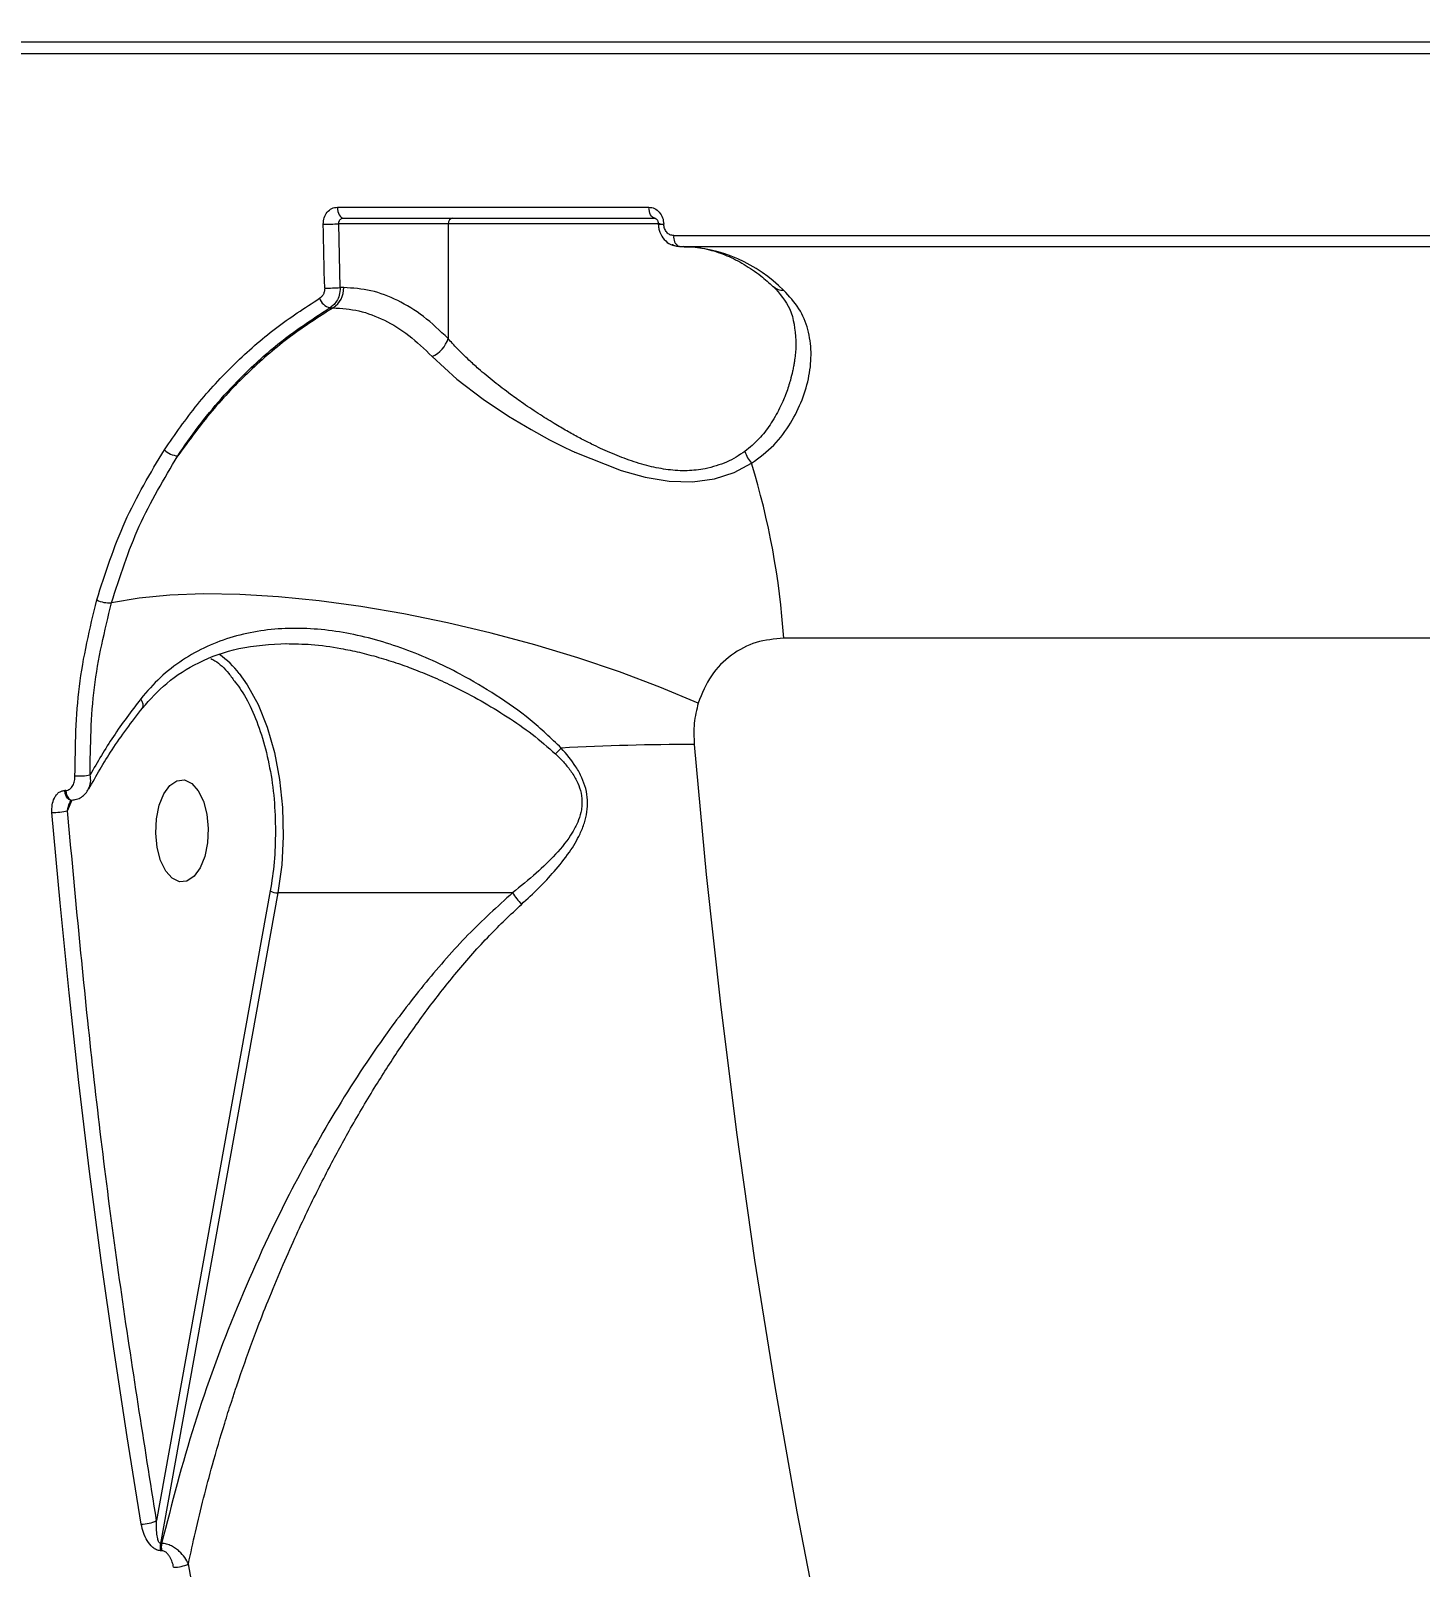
# Model space of a CAD drawing. Header units: millimetres. Extents: x -8045 to 6871, y -5915 to 5473.
# Drawn here: x -3840.8 to -3718.4, y -1520.5 to -1385.2 of the extents above; entities that cross this region are included whole.
import ezdxf

# ---------------------------------------------------------------- set-up
doc = ezdxf.new("R2010")
doc.units = ezdxf.units.MM
for name, color, linetype in [('DIKOM_ОБЪЕКТ', 7, 'Continuous'), ('DIKOM_РАЗМЕР_ЗОНА', 7, 'Continuous'), ('DIKOM_РАЗМЕР_ОБЪЕКТА', 7, 'Continuous')]:
    doc.layers.add(name, color=color, linetype=linetype)
doc.styles.add('style1', font='arial.ttf', dxfattribs={"width": 0.8})
doc.dimstyles.new('1-50', dxfattribs={"dimtxt": 300, "dimasz": 200, "dimexe": 100, "dimexo": 0, "dimgap": 100, "dimtad": 1, "dimtxsty": 'style1', "dimcen": 200, "dimclrd": 7, "dimclre": 7, "dimclrt": 7, "dimadec": 1, "dimazin": 2, "dimtfac": 1, "dimtmove": 0, "dimatfit": 2, "dimfxl": 0, "dimlwd": 25, "dimlwe": 18, "dimarcsym": 0})

# ---------------------------------------------------------------- blocks, each defined once
blk = doc.blocks.new('*D9')
at = {"layer": 'Defpoints', "color": 0, "linetype": 'Continuous', "transparency": 16777216}
for p in [(5663.54, -234.65), (-5019.6, -1388.73), (5663.54, -4701.47)]:
    blk.add_point(p, dxfattribs=at)
at = {"layer": 'DIKOM_РАЗМЕР_ОБЪЕКТА', "color": 7, "linetype": 'Continuous', "lineweight": 18, "transparency": 16777216}
for p, q in [((5663.54, -234.65), (5663.54, -4801.47)), ((-5019.6, -1388.73), (-5019.6, -4801.47))]:
    blk.add_line(p, q, dxfattribs=at)
at = {"layer": 'DIKOM_РАЗМЕР_ОБЪЕКТА', "color": 7, "linetype": 'Continuous', "lineweight": 25, "transparency": 16777216}
blk.add_line((-4819.6, -4701.47), (5463.54, -4701.47), dxfattribs=at)
at = {"layer": 'DIKOM_РАЗМЕР_ОБЪЕКТА', "color": 7, "linetype": 'Continuous', "transparency": 16777216}
for points in [[(-4819.6, -4668.14), (-4819.6, -4734.8), (-5019.6, -4701.47)], [(5463.54, -4668.14), (5463.54, -4734.8), (5663.54, -4701.47)]]:
    blk.add_solid(points, dxfattribs=at)
at = {"layer": 'DIKOM_РАЗМЕР_ОБЪЕКТА', "color": 7, "linetype": 'Continuous', "lineweight": 15, "transparency": 16777216, "insert": (-74.37, -4448.3), "char_height": 300, "attachment_point": 5, "style": 'style1'}
blk.add_mtext('10700', dxfattribs=at)
blk = doc.blocks.new('*D10')
at = {"layer": 'Defpoints', "color": 0, "linetype": 'Continuous', "transparency": 16777216}
for p in [(-1653.81, 3474.95), (-5616.46, -3083.4), (491.01, -3083.4)]:
    blk.add_point(p, dxfattribs=at)
at = {"layer": 'DIKOM_РАЗМЕР_ОБЪЕКТА', "color": 7, "linetype": 'Continuous', "lineweight": 18, "transparency": 16777216}
for p, q in [((-1653.81, 3474.95), (-5716.46, 3474.95)), ((491.01, -3083.4), (-5716.46, -3083.4))]:
    blk.add_line(p, q, dxfattribs=at)
at = {"layer": 'DIKOM_РАЗМЕР_ОБЪЕКТА', "color": 7, "linetype": 'Continuous', "lineweight": 25, "transparency": 16777216}
blk.add_line((-5616.46, 3274.95), (-5616.46, -2883.4), dxfattribs=at)
at = {"layer": 'DIKOM_РАЗМЕР_ОБЪЕКТА', "color": 7, "linetype": 'Continuous', "transparency": 16777216}
for points in [[(-5649.79, 3274.95), (-5583.12, 3274.95), (-5616.46, 3474.95)], [(-5649.79, -2883.4), (-5583.12, -2883.4), (-5616.46, -3083.4)]]:
    blk.add_solid(points, dxfattribs=at)
at = {"layer": 'DIKOM_РАЗМЕР_ОБЪЕКТА', "color": 7, "linetype": 'Continuous', "lineweight": 15, "transparency": 16777216, "insert": (-5869.63, -1326.86), "char_height": 300, "attachment_point": 5, "rotation": 90, "style": 'style1'}
blk.add_mtext('6550', dxfattribs=at)
blk = doc.blocks.new('*D11')
at = {"layer": 'Defpoints', "color": 0, "transparency": 16777216}
for p in [(6870.85, -184.65), (-7019.6, -1388.73), (-7019.6, -5814.65)]:
    blk.add_point(p, dxfattribs=at)
at = {"layer": 'DIKOM_РАЗМЕР_ЗОНА', "color": 7, "lineweight": 18, "transparency": 16777216}
for p, q in [((6870.85, -184.65), (6870.85, -5914.65)), ((-7019.6, -1388.73), (-7019.6, -5914.65))]:
    blk.add_line(p, q, dxfattribs=at)
at = {"layer": 'DIKOM_РАЗМЕР_ЗОНА', "color": 7, "lineweight": 25, "transparency": 16777216}
blk.add_line((6670.85, -5814.65), (-6819.6, -5814.65), dxfattribs=at)
at = {"layer": 'DIKOM_РАЗМЕР_ЗОНА', "color": 7, "transparency": 16777216}
for points in [[(-6819.6, -5781.31), (-6819.6, -5847.98), (-7019.6, -5814.65)], [(6670.85, -5781.31), (6670.85, -5847.98), (6870.85, -5814.65)]]:
    blk.add_solid(points, dxfattribs=at)
at = {"layer": 'DIKOM_РАЗМЕР_ЗОНА', "color": 7, "transparency": 16777216, "insert": (-74.37, -5561.37), "char_height": 300, "attachment_point": 5, "style": 'style1'}
blk.add_mtext('13900', dxfattribs=at)
blk = doc.blocks.new('*D12')
at = {"layer": 'Defpoints', "color": 0, "transparency": 16777216}
for p in [(-2189.61, 5472.65), (-7595.21, -5084.97), (-495.58, -5084.97)]:
    blk.add_point(p, dxfattribs=at)
at = {"layer": 'DIKOM_РАЗМЕР_ЗОНА', "color": 7, "lineweight": 18, "transparency": 16777216}
for p, q in [((-2189.61, 5472.65), (-7695.21, 5472.65)), ((-495.58, -5084.97), (-7695.21, -5084.97))]:
    blk.add_line(p, q, dxfattribs=at)
at = {"layer": 'DIKOM_РАЗМЕР_ЗОНА', "color": 7, "lineweight": 25, "transparency": 16777216}
blk.add_line((-7595.21, 5272.65), (-7595.21, -4884.97), dxfattribs=at)
at = {"layer": 'DIKOM_РАЗМЕР_ЗОНА', "color": 7, "transparency": 16777216}
for points in [[(-7628.55, 5272.65), (-7561.88, 5272.65), (-7595.21, 5472.65)], [(-7628.55, -4884.97), (-7561.88, -4884.97), (-7595.21, -5084.97)]]:
    blk.add_solid(points, dxfattribs=at)
at = {"layer": 'DIKOM_РАЗМЕР_ЗОНА', "color": 7, "transparency": 16777216, "insert": (-7848.38, -1452.59), "char_height": 300, "attachment_point": 5, "rotation": 90, "style": 'style1'}
blk.add_mtext('10550', dxfattribs=at)

msp = doc.modelspace()

# ---------------------------------------------------------------- linework, layer by layer
at = {"layer": 'DIKOM_ОБЪЕКТ', "color": 7, "linetype": 'Continuous', "lineweight": 15}
for p, q in [((-3437.934, -1386.157), (-3852.803, -1386.157)), ((-3853.318, -1387.16), (-3438.449, -1387.16)), ((-3813.759, -1400.692), (-3786.33, -1400.692)), ((-3813.244, -1401.657), (-3785.815, -1401.657)), ((-3813.515, -1407.77), (-3813.645, -1402.157)), ((-3804.017, -1402.157), (-3813.645, -1402.157)), ((-3804.017, -1402.157), (-3804.017, -1412.259)), ((-3785.325, -1402.157), (-3804.017, -1402.157)), ((-3784.138, -1403.198), (-3712.993, -1403.198)), ((-3783.624, -1404.157), (-3783.716, -1404.141)), ((-3783.624, -1404.157), (-3712.479, -1404.157)), ((-3813.207, -1407.77), (-3813.515, -1407.77)), ((-3814.43, -1409.554), (-3814.147, -1409.554)), ((-3474.441, -1438.66), (-3774.45, -1438.66)), ((-3837.7, -1452.061), (-3837.781, -1452.061)), ((-3837.54, -1453.842), (-3837.121, -1452.894)), ((-3837.273, -1452.904), (-3837.192, -1452.904)), ((-3819.682, -1460.908), (-3829.691, -1516.358)), ((-3819.011, -1461.074), (-3829.352, -1518.363)), ((-3798.342, -1461.074), (-3819.011, -1461.074)), ((-3829.25, -1519.01), (-3829.354, -1519.01)), ((-3829.352, -1518.363), (-3829.247, -1518.363))]:
    msp.add_line(p, q, dxfattribs=at)
at = {"layer": 'DIKOM_ОБЪЕКТ', "color": 7, "linetype": 'Continuous', "lineweight": 15, "flags": 128}
for points in [[(-3813.759, -1400.692), (-3813.746, -1400.882), (-3813.715, -1401.064), (-3813.666, -1401.231), (-3813.602, -1401.377), (-3813.525, -1401.496), (-3813.437, -1401.584), (-3813.343, -1401.639), (-3813.244, -1401.657)], [(-3785.815, -1401.657), (-3785.913, -1401.639), (-3786.008, -1401.584), (-3786.096, -1401.496), (-3786.173, -1401.377), (-3786.237, -1401.231), (-3786.286, -1401.064), (-3786.317, -1400.882), (-3786.33, -1400.692)], [(-3814.886, -1407.822), (-3814.905, -1407.119), (-3814.923, -1406.416), (-3814.94, -1405.712), (-3814.957, -1405.009), (-3814.972, -1404.306), (-3814.988, -1403.602), (-3815.003, -1402.899), (-3815.017, -1402.196)], [(-3805.417, -1413.845), (-3803.234, -1415.85), (-3800.923, -1417.604), (-3798.683, -1419.093), (-3796.702, -1420.279), (-3795.076, -1421.172), (-3793.862, -1421.79), (-3793.109, -1422.153), (-3792.917, -1422.243), (-3792.867, -1422.266), (-3792.854, -1422.272), (-3792.85, -1422.274), (-3792.849, -1422.275), (-3792.848, -1422.275), (-3792.848, -1422.275), (-3792.848, -1422.275), (-3792.848, -1422.275), (-3792.848, -1422.275), (-3792.848, -1422.275), (-3788.775, -1423.891), (-3786.656, -1424.473), (-3784.541, -1424.821), (-3782.483, -1424.875), (-3780.558, -1424.609), (-3778.815, -1424.046), (-3777.292, -1423.251)], [(-3781.983, -1444.363), (-3785.364, -1442.957), (-3788.912, -1441.624), (-3792.593, -1440.379), (-3796.371, -1439.233), (-3800.207, -1438.198), (-3804.064, -1437.284), (-3807.904, -1436.5), (-3811.69, -1435.854), (-3815.383, -1435.352), (-3818.948, -1434.999), (-3822.348, -1434.799), (-3825.551, -1434.754), (-3828.525, -1434.863), (-3831.241, -1435.127), (-3833.671, -1435.541)], [(-3822.417, -1441.759), (-3821.704, -1442.76), (-3820.752, -1444.496), (-3819.949, -1446.495), (-3819.313, -1448.709), (-3818.859, -1451.086), (-3818.598, -1453.57), (-3818.536, -1456.103), (-3818.675, -1458.624), (-3819.011, -1461.074)], [(-3830.94, -1444.803), (-3830.93, -1444.79), (-3830.872, -1444.644), (-3830.879, -1444.455), (-3830.951, -1444.23), (-3831.083, -1443.979)], [(-3782.336, -1448.005), (-3781.274, -1459.473), (-3780.032, -1470.872), (-3778.612, -1482.193), (-3777.015, -1493.424), (-3775.243, -1504.556), (-3773.296, -1515.577), (-3771.177, -1526.478), (-3768.888, -1537.249), (-3766.43, -1547.879), (-3763.807, -1558.358), (-3761.02, -1568.677), (-3758.073, -1578.827), (-3754.968, -1588.797), (-3751.707, -1598.579), (-3748.295, -1608.163), (-3744.733, -1617.54), (-3741.026, -1626.702), (-3737.176, -1635.641), (-3733.188, -1644.347), (-3729.065, -1652.813), (-3724.811, -1661.031), (-3720.43, -1668.994), (-3715.926, -1676.693)], [(-3829.466, -1453.367), (-3829.058, -1452.36), (-3828.521, -1451.617), (-3827.898, -1451.198), (-3827.239, -1451.137), (-3826.598, -1451.439), (-3826.026, -1452.079), (-3825.571, -1453.006), (-3825.269, -1454.145), (-3825.144, -1455.402), (-3825.207, -1456.677), (-3825.452, -1457.867), (-3825.86, -1458.873), (-3826.397, -1459.616), (-3827.02, -1460.035), (-3827.679, -1460.096), (-3828.32, -1459.794), (-3828.892, -1459.154), (-3829.347, -1458.227), (-3829.649, -1457.088), (-3829.774, -1455.831), (-3829.711, -1454.556), (-3829.466, -1453.367)], [(-3837.259, -1452.904), (-3837.268, -1452.904), (-3837.413, -1452.866), (-3837.546, -1452.751), (-3837.658, -1452.568), (-3837.738, -1452.332), (-3837.781, -1452.061)], [(-3837.7, -1452.061), (-3837.658, -1452.332), (-3837.577, -1452.568), (-3837.466, -1452.751), (-3837.332, -1452.866), (-3837.188, -1452.904), (-3837.187, -1452.904)], [(-3831.038, -1516.669), (-3832.291, -1508.974), (-3833.469, -1501.234), (-3834.569, -1493.452), (-3835.592, -1485.63), (-3836.538, -1477.771), (-3837.406, -1469.878), (-3838.195, -1461.955), (-3838.906, -1454.003)], [(-3812.556, -1584.352), (-3814.647, -1576.596), (-3816.654, -1568.757), (-3818.576, -1560.839), (-3820.412, -1552.844), (-3822.162, -1544.776), (-3823.825, -1536.64), (-3825.4, -1528.437), (-3826.886, -1520.173)]]:
    msp.add_lwpolyline(points, dxfattribs=at)
at = {"layer": 'DIKOM_ОБЪЕКТ', "color": 7, "linetype": 'Continuous', "lineweight": 15}
for centre, radius, start, end in [((-3803.549, -1402.124), 0.469, 94.75487, 184.03805), ((-3814.973, -1379.102), 23.094, 269.89008, 273.29551), ((-3785.168, -1399.876), 2.324, 261.7549, 273.74038), ((-3783.179, -1403.335), 0.969, 171.89427, 236.38226), ((-3783.758, -1417.271), 13.122, 44.85944, 87.92873), ((-3814.838, -1390.869), 16.953, 269.83583, 274.47526), ((-3815.261, -1407.828), 2.055, 302.84853, 1.60347), ((-3774.492, -1406.699), 1.316, 228.62844, 271.5254), ((-3814.1, -1408.295), 1.302, 198.86373, 255.31109), ((-3806.438, -1411.533), 2.528, 293.81116, 343.29595), ((-3827.669, -1420.713), 1.893, 225.09323, 265.19334), ((-3775.071, -1421.344), 2.927, 197.12437, 220.65363), ((-3841.821, -1443.121), 67.519, 3.78847, 17.11489), ((-3833.809, -1432.838), 2.707, 244.7098, 272.9241), ((-3829.016, -1446.888), 8.358, 37.85796, 54.38203), ((-3769.82, -1472.803), 34.437, 134.70656, 135.90852), ((-3781.905, -1675.907), 227.903, 90.10819, 93.05356), ((-3836.491, -1446.012), 4.769, 265.3089, 281.36923), ((-3838.863, -1448.513), 5.49, 269.55327, 283.94012), ((-3819.025, -1459.69), 1.384, 241.69363, 270.61719), ((-3790.616, -1455.921), 9.286, 213.70097, 221.64089), ((-3831.005, -1513.737), 2.932, 269.35928, 296.62773), ((-3827.483, -1518.693), 1.897, 169.9694, 189.60837), ((-3827.382, -1518.694), 1.894, 169.93416, 189.6014), ((-3828.179, -1517.499), 2.969, 269.7334, 295.8173)]:
    msp.add_arc(centre, radius, start, end, dxfattribs=at)
for points, knots in [([(-3747.321, -1022.929), (-3750.358, -1026.465), (-3756.421, -1033.523), (-3765.142, -1045.165), (-3773.547, -1057.511), (-3781.607, -1070.614), (-3789.328, -1084.455), (-3796.568, -1098.759), (-3803.344, -1113.479), (-3809.65, -1128.52), (-3815.586, -1144.096), (-3821.125, -1160.125), (-3826.368, -1176.915), (-3831.292, -1194.497), (-3835.863, -1212.902), (-3839.984, -1231.791), (-3843.633, -1251.095), (-3846.788, -1270.711), (-3849.387, -1290.155), (-3851.463, -1309.374), (-3853.049, -1328.359), (-3854.189, -1347.492), (-3854.878, -1366.774), (-3855.113, -1386.548), (-3854.858, -1406.71), (-3854.084, -1427.149), (-3852.803, -1447.42), (-3851.02, -1467.525), (-3848.732, -1487.464), (-3845.992, -1506.855), (-3842.833, -1525.658), (-3839.3, -1543.792), (-3835.354, -1561.535), (-3831.008, -1578.847), (-3826.168, -1596.073), (-3820.808, -1613.186), (-3814.894, -1630.147), (-3808.537, -1646.583), (-3801.772, -1662.402), (-3794.635, -1677.519), (-3787.299, -1691.617), (-3779.789, -1704.746), (-3772.126, -1716.959), (-3764.156, -1728.498), (-3755.907, -1739.408), (-3750.186, -1746.056), (-3747.321, -1749.386)], [0, 0, 0, 0, 0.0235005, 0.0469115, 0.0702042, 0.093435, 0.1166588, 0.1399304, 0.1619667, 0.1841263, 0.2062085, 0.2281808, 0.2500906, 0.2733114, 0.2965686, 0.3199182, 0.3434089, 0.3668391, 0.3901436, 0.4120526, 0.4339464, 0.4558709, 0.4778728, 0.5, 0.5234634, 0.5467891, 0.5700344, 0.5932545, 0.6165041, 0.6398387, 0.6619695, 0.6840929, 0.7060925, 0.7280157, 0.7499094, 0.7731483, 0.7964607, 0.8199035, 0.8433854, 0.8667255, 0.8899778, 0.9118714, 0.9337821, 0.9557564, 0.9778417, 1, 1, 1, 1]), ([(-3855.031, -1386.157), (-3854.985, -1379.601), (-3854.893, -1366.376), (-3854.138, -1346.415), (-3853.048, -1328.552), (-3851.75, -1312.852), (-3850.736, -1302.711), (-3849.976, -1295.864), (-3849.565, -1292.316), (-3849.138, -1288.766), (-3848.693, -1285.213), (-3848.232, -1281.659), (-3847.334, -1274.994), (-3845.884, -1265.056), (-3843.697, -1251.736), (-3841.165, -1237.952), (-3838.381, -1224.349), (-3835.364, -1210.984), (-3832.272, -1198.46), (-3829.975, -1189.888), (-3828.68, -1185.257), (-3828.354, -1184.1), (-3828.025, -1182.942), (-3827.694, -1181.782), (-3827.36, -1180.621), (-3827.023, -1179.459), (-3826.683, -1178.295), (-3826.169, -1176.551), (-3825.387, -1173.929), (-3824.233, -1170.141), (-3822.768, -1165.46), (-3820.974, -1159.907), (-3818.827, -1153.503), (-3816.306, -1146.294), (-3813.383, -1138.322), (-3810.367, -1130.509), (-3807.32, -1122.983), (-3804.305, -1115.858), (-3801.841, -1110.294), (-3800.036, -1106.344), (-3798.987, -1104.079), (-3797.912, -1101.792), (-3796.81, -1099.484), (-3795.682, -1097.156), (-3794.526, -1094.809), (-3793.344, -1092.443), (-3790.395, -1086.637), (-3785.661, -1077.773), (-3779.06, -1066.404), (-3772.506, -1055.994), (-3766.036, -1046.494), (-3759.68, -1037.867), (-3753.48, -1030.023), (-3749.34, -1025.254), (-3747.321, -1022.929)], [0, 0, 0, 0, 0.0448232, 0.0904083, 0.1367553, 0.1677633, 0.1991034, 0.2073668, 0.2156527, 0.2239615, 0.2322931, 0.2406474, 0.2490248, 0.279393, 0.3112488, 0.3445919, 0.3794222, 0.4113035, 0.444337, 0.4743594, 0.4773563, 0.4803617, 0.4833759, 0.4863984, 0.4894298, 0.4924696, 0.4955182, 0.4985752, 0.5062017, 0.5162331, 0.5286696, 0.5436391, 0.561052, 0.5809084, 0.6032083, 0.6279514, 0.6476494, 0.6686616, 0.6909878, 0.6978167, 0.7047598, 0.7118168, 0.7189881, 0.7262733, 0.7336729, 0.7411862, 0.7488139, 0.7894231, 0.8284574, 0.8659161, 0.9017999, 0.9361086, 0.9688419, 1, 1, 1, 1]), ([(-3825.043, -1682.05), (-3827.734, -1677.818), (-3833.117, -1669.349), (-3840.773, -1655.669), (-3848.114, -1641.278), (-3855.076, -1626.146), (-3861.626, -1610.375), (-3867.606, -1594.365), (-3873.036, -1578.198), (-3877.942, -1561.906), (-3882.432, -1545.165), (-3886.495, -1527.973), (-3890.248, -1509.716), (-3893.598, -1490.451), (-3896.454, -1470.25), (-3898.697, -1449.846), (-3900.32, -1429.235), (-3901.32, -1408.42), (-3901.682, -1387.469), (-3901.4, -1366.492), (-3900.476, -1345.599), (-3898.917, -1324.83), (-3896.725, -1304.228), (-3893.916, -1283.902), (-3890.513, -1263.957), (-3886.54, -1244.45), (-3882.003, -1225.377), (-3876.908, -1206.737), (-3871.171, -1188.278), (-3864.798, -1170.146), (-3857.806, -1152.489), (-3850.336, -1135.648), (-3842.386, -1119.644), (-3833.993, -1104.389), (-3828.032, -1094.982), (-3825.043, -1090.265)], [0, 0, 0, 0, 0.0291384, 0.0583073, 0.0875831, 0.1170413, 0.1464529, 0.1756901, 0.203168, 0.2306249, 0.2581252, 0.2857345, 0.3135072, 0.3443936, 0.3751046, 0.4057346, 0.4363776, 0.467128, 0.4980775, 0.5290124, 0.5598568, 0.5907077, 0.6216619, 0.6526136, 0.6833713, 0.7140284, 0.7446765, 0.7754062, 0.8063094, 0.838792, 0.8710674, 0.9032238, 0.9353635, 0.9675876, 1, 1, 1, 1]), ([(-3901.576, -1386.157), (-3901.555, -1382.13), (-3901.514, -1374.056), (-3901.179, -1361.93), (-3900.645, -1349.833), (-3899.895, -1337.809), (-3898.935, -1325.833), (-3897.754, -1313.817), (-3896.469, -1302.807), (-3895.136, -1292.787), (-3893.803, -1283.74), (-3892.32, -1274.579), (-3890.713, -1265.497), (-3889.253, -1257.898), (-3888.007, -1251.78), (-3886.986, -1246.966), (-3885.912, -1242.096), (-3884.783, -1237.174), (-3883.599, -1232.2), (-3882.356, -1227.177), (-3880.82, -1221.192), (-3878.928, -1214.168), (-3876.612, -1206.043), (-3874.077, -1197.641), (-3871.39, -1189.239), (-3868.852, -1181.74), (-3866.506, -1175.121), (-3864.401, -1169.408), (-3862.02, -1163.183), (-3860.214, -1158.656), (-3858.957, -1155.586), (-3858.536, -1154.568), (-3858.108, -1153.536), (-3857.671, -1152.492), (-3857.226, -1151.436), (-3856.7, -1150.194), (-3856.007, -1148.575), (-3855.062, -1146.394), (-3853.849, -1143.641), (-3852.361, -1140.33), (-3850.659, -1136.633), (-3848.927, -1132.967), (-3846.917, -1128.818), (-3844.765, -1124.501), (-3842.233, -1119.592), (-3838.907, -1113.354), (-3834.706, -1105.876), (-3829.828, -1097.7), (-3826.597, -1092.679), (-3825.043, -1090.265)], [0, 0, 0, 0, 0.0356101, 0.0713874, 0.107334, 0.142909, 0.1783702, 0.2143469, 0.2508404, 0.2779122, 0.3055304, 0.333695, 0.3624076, 0.389973, 0.4049444, 0.4201754, 0.4356659, 0.4514164, 0.4674267, 0.483697, 0.5002279, 0.5259929, 0.5530553, 0.5814159, 0.6110753, 0.6394005, 0.6596955, 0.6811189, 0.7006087, 0.7272296, 0.7309597, 0.7347466, 0.7385897, 0.7424898, 0.7464463, 0.7504592, 0.7564866, 0.7647493, 0.7752476, 0.7879816, 0.8029521, 0.8183429, 0.8312158, 0.8524193, 0.8705212, 0.891521, 0.9303479, 0.9665081, 1, 1, 1, 1]), ([(-3825.043, -1682.05), (-3825.88, -1680.759), (-3827.591, -1678.121), (-3830.173, -1673.979), (-3832.829, -1669.582), (-3835.551, -1664.913), (-3838.336, -1659.967), (-3840.972, -1655.107), (-3843.153, -1650.948), (-3844.912, -1647.507), (-3846.471, -1644.393), (-3848.169, -1640.923), (-3850.044, -1636.999), (-3851.985, -1632.815), (-3853.799, -1628.792), (-3855.023, -1626.007), (-3855.723, -1624.395), (-3856.02, -1623.704), (-3856.293, -1623.071), (-3856.539, -1622.497), (-3856.759, -1621.98), (-3857.856, -1619.399), (-3859.717, -1614.912), (-3862.267, -1608.496), (-3864.698, -1602.125), (-3867.047, -1595.7), (-3869.388, -1589.013), (-3871.422, -1582.94), (-3873.199, -1577.416), (-3874.685, -1572.645), (-3876.1, -1567.955), (-3877.445, -1563.348), (-3878.724, -1558.83), (-3879.937, -1554.403), (-3881.89, -1547.047), (-3884.437, -1536.812), (-3887.376, -1523.724), (-3890.044, -1510.526), (-3892.444, -1497.164), (-3894.581, -1483.585), (-3896.558, -1469.036), (-3898.307, -1453.479), (-3899.764, -1436.774), (-3900.801, -1419.998), (-3901.454, -1403.11), (-3901.535, -1391.796), (-3901.576, -1386.157)], [0, 0, 0, 0, 0.0179874, 0.0367763, 0.0563659, 0.0767561, 0.0979469, 0.1199376, 0.1380065, 0.1494629, 0.1620317, 0.1757123, 0.191047, 0.2085283, 0.2246545, 0.2375301, 0.2403653, 0.2429776, 0.2453672, 0.2475337, 0.2494771, 0.2511979, 0.2766468, 0.2996033, 0.32175, 0.3456954, 0.3682721, 0.3922598, 0.4088968, 0.4251312, 0.4409631, 0.456393, 0.4714206, 0.4860464, 0.5002699, 0.5438567, 0.5855949, 0.625487, 0.6683376, 0.709985, 0.7504313, 0.8008985, 0.8503772, 0.8999629, 0.9501457, 1, 1, 1, 1]), ([(-3747.321, -1749.386), (-3749.293, -1747.116), (-3753.332, -1742.466), (-3759.381, -1734.834), (-3765.577, -1726.46), (-3771.615, -1717.652), (-3777.473, -1708.47), (-3782.893, -1699.368), (-3786.609, -1692.698), (-3788.682, -1688.843), (-3789.335, -1687.618), (-3789.988, -1686.382), (-3790.641, -1685.136), (-3791.294, -1683.881), (-3793.556, -1679.491), (-3797.226, -1672.081), (-3802.034, -1661.67), (-3806.314, -1651.789), (-3810.098, -1642.509), (-3813.42, -1633.894), (-3816.313, -1626), (-3818.805, -1618.874), (-3820.925, -1612.556), (-3822.624, -1607.303), (-3823.957, -1603.059), (-3824.942, -1599.851), (-3825.603, -1597.657), (-3825.965, -1596.446), (-3826.104, -1595.978), (-3826.161, -1595.786), (-3826.185, -1595.703), (-3826.197, -1595.667), (-3826.201, -1595.652), (-3826.203, -1595.645), (-3826.204, -1595.642), (-3828.133, -1590.731), (-3830.314, -1580.589), (-3834.392, -1565.665), (-3837.72, -1550.982), (-3840.6, -1537.23), (-3843.011, -1524.408), (-3844.563, -1515.319), (-3845.524, -1509.315), (-3845.996, -1506.293), (-3846.45, -1503.297), (-3846.887, -1500.329), (-3847.31, -1497.388), (-3848.599, -1488.138), (-3850.509, -1472.568), (-3852.57, -1450.627), (-3853.998, -1428.889), (-3854.872, -1407.422), (-3854.978, -1393.203), (-3855.031, -1386.157)], [0, 0, 0, 0, 0.0304209, 0.0623318, 0.095733, 0.1306242, 0.1625616, 0.195653, 0.2257282, 0.2297331, 0.2337532, 0.2377887, 0.2418394, 0.2459054, 0.2499867, 0.2842984, 0.3161633, 0.3455815, 0.3725527, 0.3970769, 0.4191545, 0.4387848, 0.4559681, 0.4707046, 0.481192, 0.489953, 0.496234, 0.4985741, 0.4995219, 0.499923, 0.5000963, 0.500172, 0.5002051, 0.5002198, 0.5002261, 0.5002312, 0.5398573, 0.5779841, 0.6146114, 0.6497392, 0.6794118, 0.7079231, 0.7151988, 0.7223947, 0.7295108, 0.7365475, 0.7435045, 0.7503818, 0.802067, 0.8528715, 0.9027952, 0.9518379, 1, 1, 1, 1]), ([(-3853.796, -1387.159), (-3853.782, -1390.695), (-3853.762, -1395.823), (-3853.624, -1403.585), (-3853.451, -1410.553), (-3853.16, -1418.865), (-3852.763, -1427.6), (-3852.245, -1436.748), (-3851.6, -1446.179), (-3850.824, -1455.817), (-3849.914, -1465.604), (-3848.869, -1475.494), (-3847.686, -1485.452), (-3846.365, -1495.449), (-3844.906, -1505.461), (-3843.307, -1515.467), (-3841.57, -1525.45), (-3839.695, -1535.392), (-3837.683, -1545.28), (-3835.535, -1555.101), (-3833.251, -1564.843), (-3830.834, -1574.493), (-3828.284, -1584.043), (-3825.603, -1593.482), (-3822.794, -1602.801), (-3819.857, -1611.99), (-3816.795, -1621.042), (-3813.609, -1629.948), (-3810.303, -1638.701), (-3806.878, -1647.293), (-3803.336, -1655.717), (-3799.681, -1663.966), (-3795.914, -1672.034), (-3792.038, -1679.915), (-3788.056, -1687.602), (-3783.971, -1695.09), (-3779.784, -1702.373), (-3775.499, -1709.446), (-3771.119, -1716.303), (-3766.647, -1722.941), (-3762.084, -1729.353), (-3757.435, -1735.537), (-3752.702, -1741.487), (-3747.888, -1747.199), (-3742.995, -1752.67), (-3738.026, -1757.895), (-3732.985, -1762.872), (-3727.873, -1767.596), (-3722.693, -1772.064), (-3717.448, -1776.274), (-3712.141, -1780.221), (-3706.773, -1783.903), (-3701.347, -1787.319), (-3695.865, -1790.455), (-3690.616, -1793.198), (-3687.177, -1794.756), (-3685.598, -1795.471)], [0, 0, 0, 0, 0.0188203, 0.0272906, 0.0413383, 0.0559454, 0.0716292, 0.0880071, 0.1049248, 0.1222587, 0.1399211, 0.1578473, 0.175988, 0.1943055, 0.2127706, 0.2313596, 0.2500541, 0.2688382, 0.2876993, 0.3066269, 0.3256121, 0.3446475, 0.3637262, 0.3828431, 0.4019932, 0.4211723, 0.440377, 0.4596039, 0.4788504, 0.4981143, 0.5173929, 0.536685, 0.5559887, 0.5753028, 0.5946263, 0.6139584, 0.633298, 0.6526449, 0.671999, 0.69136, 0.710728, 0.7301038, 0.7494874, 0.7688799, 0.7882828, 0.8076966, 0.8271238, 0.8465663, 0.8660261, 0.8855061, 0.9050093, 0.9245393, 0.9440999, 0.9636954, 0.9833305, 1, 1, 1, 1]), ([(-3815.017, -1402.196), (-3815.001, -1401.998), (-3814.97, -1401.605), (-3814.682, -1401.108), (-3814.264, -1400.76), (-3813.928, -1400.715), (-3813.759, -1400.692)], [0, 0, 0, 0, 0.2505956, 0.500273, 0.7499959, 1, 1, 1, 1]), ([(-3813.645, -1402.157), (-3813.645, -1402.119), (-3813.645, -1402.046), (-3813.614, -1401.922), (-3813.557, -1401.817), (-3813.479, -1401.738), (-3813.382, -1401.675), (-3813.299, -1401.664), (-3813.244, -1401.657)], [0, 0, 0, 0, 0.147818, 0.2805306, 0.5004964, 0.6293316, 0.755815, 1, 1, 1, 1]), ([(-3786.33, -1400.692), (-3786.16, -1400.715), (-3785.822, -1400.76), (-3785.391, -1401.109), (-3785.085, -1401.606), (-3785.039, -1401.999), (-3785.016, -1402.196)], [0, 0, 0, 0, 0.2505841, 0.500192, 0.7500025, 1, 1, 1, 1]), ([(-3785.907, -1401.641), (-3785.86, -1401.644), (-3785.764, -1401.65), (-3785.629, -1401.76), (-3785.525, -1401.939), (-3785.509, -1402.096), (-3785.501, -1402.176)], [0, 0, 0, 0, 0.2353161, 0.4781016, 0.7320554, 1, 1, 1, 1]), ([(-3785.501, -1402.176), (-3785.492, -1402.299), (-3785.474, -1402.545), (-3785.332, -1403.027), (-3785.005, -1403.57), (-3784.415, -1404.037), (-3783.95, -1404.107), (-3783.715, -1404.141)], [0, 0, 0, 0, 0.122009, 0.2452236, 0.493232, 0.7446471, 1, 1, 1, 1]), ([(-3784.138, -1403.198), (-3784.251, -1403.182), (-3784.477, -1403.151), (-3784.765, -1402.92), (-3784.97, -1402.589), (-3785, -1402.327), (-3785.016, -1402.196)], [0, 0, 0, 0, 0.2507917, 0.5001216, 0.7499858, 1, 1, 1, 1]), ([(-3783.624, -1404.157), (-3783.846, -1404.143), (-3784.074, -1404.129), (-3784.272, -1404.008), (-3784.278, -1404.005)], [0, 0, 0, 0, 0.9731109, 1, 1, 1, 1]), ([(-3783.212, -1404.187), (-3783.052, -1404.18), (-3782.316, -1404.147), (-3781.065, -1404.391), (-3779.465, -1404.91), (-3777.95, -1405.693), (-3776.582, -1406.606), (-3775.736, -1407.373), (-3775.373, -1407.702)], [0, 0, 0, 0, 0.0612191, 0.2830194, 0.4797524, 0.6711878, 0.8590388, 1, 1, 1, 1]), ([(-3814.886, -1407.822), (-3814.89, -1407.914), (-3814.898, -1408.098), (-3814.991, -1408.353), (-3815.133, -1408.572), (-3815.266, -1408.668), (-3815.332, -1408.716)], [0, 0, 0, 0, 0.2510328, 0.5004066, 0.7502519, 1, 1, 1, 1]), ([(-3813.515, -1407.77), (-3813.532, -1408.002), (-3813.563, -1408.433), (-3813.813, -1408.962), (-3814.107, -1409.332), (-3814.33, -1409.486), (-3814.43, -1409.554)], [0, 0, 0, 0, 0.3140448, 0.585484, 0.8141853, 1, 1, 1, 1]), ([(-3804.017, -1412.259), (-3804.732, -1411.577), (-3806.16, -1410.215), (-3808.448, -1408.84), (-3810.804, -1407.937), (-3812.405, -1407.826), (-3813.207, -1407.77)], [0, 0, 0, 0, 0.2495108, 0.4982186, 0.7487011, 1, 1, 1, 1]), ([(-3777.292, -1423.251), (-3776.599, -1422.739), (-3775.214, -1421.715), (-3773.792, -1419.728), (-3772.761, -1417.654), (-3772.155, -1415.534), (-3771.968, -1413.442), (-3772.253, -1411.449), (-3773.002, -1409.587), (-3773.972, -1408.539), (-3774.457, -1408.015)], [0, 0, 0, 0, 0.1255218, 0.2508044, 0.3751276, 0.5003499, 0.6252704, 0.7505256, 0.8751661, 1, 1, 1, 1]), ([(-3775.368, -1407.682), (-3774.808, -1408.31), (-3773.634, -1409.628), (-3773.463, -1411.469), (-3773.373, -1412.433)], [0, 0, 0, 0, 0.4764, 1, 1, 1, 1]), ([(-3829.005, -1422.054), (-3828.063, -1420.702), (-3826.179, -1417.997), (-3822.866, -1414.446), (-3819.276, -1411.273), (-3816.647, -1409.569), (-3815.332, -1408.716)], [0, 0, 0, 0, 0.2507099, 0.5013224, 0.7506696, 1, 1, 1, 1]), ([(-3814.147, -1409.554), (-3815.418, -1410.369), (-3817.982, -1412.012), (-3821.54, -1415.079), (-3824.895, -1418.567), (-3826.845, -1421.249), (-3827.827, -1422.6)], [0, 0, 0, 0, 0.2440441, 0.4920631, 0.7440475, 1, 1, 1, 1]), ([(-3827.827, -1422.6), (-3827.237, -1421.734), (-3826.039, -1419.979), (-3824.006, -1417.513), (-3821.475, -1414.857), (-3818.325, -1412.082), (-3815.751, -1410.412), (-3814.43, -1409.554)], [0, 0, 0, 0, 0.1627747, 0.3299011, 0.5013802, 0.7440126, 1, 1, 1, 1]), ([(-3814.147, -1409.554), (-3813.384, -1409.608), (-3811.86, -1409.715), (-3809.622, -1410.578), (-3807.449, -1411.892), (-3806.096, -1413.193), (-3805.417, -1413.845)], [0, 0, 0, 0, 0.2512244, 0.5016604, 0.7500741, 1, 1, 1, 1]), ([(-3781.375, -1423.74), (-3781.897, -1423.814), (-3782.943, -1423.963), (-3784.616, -1423.85), (-3786.338, -1423.519), (-3788.056, -1422.995), (-3789.76, -1422.324), (-3791.189, -1421.659), (-3792.405, -1421.035), (-3793.449, -1420.463), (-3794.623, -1419.779), (-3795.953, -1418.95), (-3797.285, -1418.06), (-3798.652, -1417.082), (-3799.992, -1416.058), (-3801.207, -1415.047), (-3802.283, -1414.072), (-3803.196, -1413.181), (-3803.753, -1412.556), (-3804.017, -1412.259)], [0, 0, 0, 0, 0.0623338, 0.1250544, 0.1852519, 0.2504879, 0.3130026, 0.3752641, 0.4139335, 0.4556683, 0.5004917, 0.5583314, 0.6248587, 0.6778242, 0.7500096, 0.8243237, 0.8744412, 0.9404636, 1, 1, 1, 1]), ([(-3773.384, -1412.436), (-3773.382, -1412.584), (-3773.373, -1413.112), (-3773.44, -1413.757), (-3773.528, -1414.374), (-3773.591, -1414.741), (-3773.696, -1415.26), (-3773.813, -1415.73), (-3773.914, -1416.083), (-3773.999, -1416.367), (-3774.134, -1416.785), (-3774.349, -1417.362), (-3774.58, -1417.908), (-3774.975, -1418.746), (-3775.604, -1419.833), (-3776.595, -1421.151), (-3777.441, -1421.851), (-3777.869, -1422.206)], [0, 0, 0, 0, 0.0437701, 0.1560997, 0.1866558, 0.2219459, 0.2619773, 0.3358851, 0.3569062, 0.3634316, 0.417585, 0.4774405, 0.5306084, 0.5770945, 0.7244029, 0.8606133, 1, 1, 1, 1]), ([(-3834.966, -1435.286), (-3834.21, -1432.936), (-3832.699, -1428.238), (-3830.237, -1424.116), (-3829.005, -1422.054)], [0, 0, 0, 0, 0.4999975, 1, 1, 1, 1]), ([(-3833.671, -1435.541), (-3832.93, -1433.243), (-3831.448, -1428.646), (-3829.034, -1424.616), (-3827.827, -1422.6)], [0, 0, 0, 0, 0.5000092, 1, 1, 1, 1]), ([(-3777.869, -1422.206), (-3778.382, -1422.544), (-3779.41, -1423.223), (-3780.719, -1423.567), (-3781.375, -1423.74)], [0, 0, 0, 0, 0.4991664, 1, 1, 1, 1]), ([(-3836.881, -1450.765), (-3836.846, -1448.122), (-3836.775, -1442.837), (-3835.569, -1437.803), (-3834.966, -1435.286)], [0, 0, 0, 0, 0.5000008, 1, 1, 1, 1]), ([(-3835.551, -1450.687), (-3835.516, -1448.101), (-3835.446, -1442.929), (-3834.263, -1438.004), (-3833.671, -1435.541)], [0, 0, 0, 0, 0.5000442, 1, 1, 1, 1]), ([(-3794.046, -1448.328), (-3794.941, -1447.474), (-3796.726, -1445.769), (-3799.761, -1443.644), (-3803.436, -1441.466), (-3807.843, -1439.482), (-3812.945, -1438.047), (-3817.218, -1437.671), (-3820.542, -1437.955), (-3822.961, -1438.48), (-3825.275, -1439.335), (-3827.431, -1440.534), (-3829.415, -1442.053), (-3830.527, -1443.337), (-3831.083, -1443.979)], [0, 0, 0, 0, 0.0840956, 0.1677816, 0.2511672, 0.3756193, 0.5002022, 0.6249143, 0.6871336, 0.7497586, 0.8121184, 0.8747293, 0.9373062, 1, 1, 1, 1]), ([(-3830.938, -1444.801), (-3830.253, -1444.039), (-3828.8, -1442.424), (-3825.926, -1440.643), (-3822.378, -1439.356), (-3819.654, -1439.199), (-3818.225, -1439.117)], [0, 0, 0, 0, 0.2106979, 0.4471576, 0.7098264, 1, 1, 1, 1]), ([(-3818.295, -1439.128), (-3817.555, -1439.141), (-3815.95, -1439.169), (-3813.785, -1439.478), (-3811.807, -1439.886), (-3810.116, -1440.329), (-3808.463, -1440.85), (-3806.826, -1441.447), (-3805.186, -1442.123), (-3803.256, -1443.018), (-3801.097, -1444.152), (-3798.797, -1445.549), (-3796.575, -1447.073), (-3795.228, -1448.252), (-3794.554, -1448.842)], [0, 0, 0, 0, 0.0886947, 0.1922448, 0.2568238, 0.3241589, 0.3942746, 0.4558634, 0.5230291, 0.5957673, 0.6966767, 0.7979351, 0.8988111, 1, 1, 1, 1]), ([(-3774.45, -1438.66), (-3775.27, -1438.732), (-3776.911, -1438.877), (-3779.116, -1440.049), (-3780.969, -1441.846), (-3781.644, -1443.523), (-3781.983, -1444.363)], [0, 0, 0, 0, 0.2497475, 0.4995668, 0.7492985, 1, 1, 1, 1]), ([(-3824.929, -1440.438), (-3824.805, -1440.502), (-3824.246, -1440.79), (-3823.505, -1441.494), (-3822.951, -1442.271), (-3822.761, -1442.537)], [0, 0, 0, 0, 0.158115, 0.7117256, 1, 1, 1, 1]), ([(-3822.761, -1442.537), (-3822.581, -1442.767), (-3822.007, -1443.501), (-3821.183, -1445.147), (-3820.325, -1447.427), (-3819.694, -1450.025), (-3819.291, -1452.797), (-3819.242, -1454.7), (-3819.218, -1455.644)], [0, 0, 0, 0, 0.0815488, 0.2595282, 0.4431682, 0.6297638, 0.8163638, 1, 1, 1, 1]), ([(-3835.656, -1451.925), (-3835.007, -1450.772), (-3833.65, -1448.361), (-3831.868, -1446.021), (-3830.938, -1444.801)], [0, 0, 0, 0, 0.478148, 1, 1, 1, 1]), ([(-3831.083, -1443.979), (-3831.917, -1445.081), (-3833.584, -1447.282), (-3834.896, -1449.553), (-3835.551, -1450.687)], [0, 0, 0, 0, 0.5003602, 1, 1, 1, 1]), ([(-3781.983, -1444.363), (-3782.126, -1444.95), (-3782.412, -1446.126), (-3782.361, -1447.377), (-3782.336, -1448.005)], [0, 0, 0, 0, 0.4987692, 1, 1, 1, 1]), ([(-3794.554, -1448.842), (-3794.319, -1449.072), (-3793.851, -1449.531), (-3793.215, -1450.31), (-3792.689, -1451.149), (-3792.323, -1452.069), (-3792.207, -1452.865), (-3792.235, -1453.514), (-3792.338, -1454.134), (-3792.592, -1454.894), (-3793.266, -1456.179), (-3794.495, -1457.691), (-3796.299, -1459.435), (-3797.634, -1460.506), (-3798.342, -1461.074)], [0, 0, 0, 0, 0.0628003, 0.1254807, 0.1916142, 0.2509255, 0.3130884, 0.3445708, 0.3769116, 0.4357127, 0.5021017, 0.6647903, 0.8221343, 1, 1, 1, 1]), ([(-3797.556, -1462.092), (-3797.032, -1461.607), (-3796.027, -1460.677), (-3794.598, -1459.153), (-3793.354, -1457.6), (-3792.475, -1456.146), (-3791.989, -1454.944), (-3791.75, -1453.945), (-3791.7, -1452.923), (-3791.861, -1451.9), (-3792.22, -1450.912), (-3792.893, -1449.674), (-3793.588, -1448.862), (-3794.046, -1448.328)], [0, 0, 0, 0, 0.1303914, 0.249784, 0.3846397, 0.4985806, 0.5640617, 0.6238926, 0.68683, 0.7491186, 0.8092692, 0.8746286, 1, 1, 1, 1]), ([(-3837.7, -1452.061), (-3837.636, -1452.055), (-3837.504, -1452.041), (-3837.271, -1451.907), (-3837.051, -1451.634), (-3836.901, -1451.219), (-3836.888, -1450.916), (-3836.881, -1450.765)], [0, 0, 0, 0, 0.122684, 0.2511501, 0.5008324, 0.7502402, 1, 1, 1, 1]), ([(-3835.676, -1451.916), (-3835.602, -1451.734), (-3835.452, -1451.367), (-3835.518, -1450.915), (-3835.551, -1450.687)], [0, 0, 0, 0, 0.4944844, 1, 1, 1, 1]), ([(-3838.906, -1454.003), (-3838.91, -1453.779), (-3838.918, -1453.33), (-3838.754, -1452.806), (-3838.539, -1452.453), (-3838.327, -1452.24), (-3838.073, -1452.092), (-3837.879, -1452.071), (-3837.781, -1452.061)], [0, 0, 0, 0, 0.2493204, 0.4985255, 0.6273609, 0.74929, 0.8745145, 1, 1, 1, 1]), ([(-3837.54, -1453.842), (-3837.494, -1453.596), (-3837.443, -1453.318), (-3837.309, -1453.063), (-3837.294, -1453.035)], [0, 0, 0, 0, 0.8874725, 1, 1, 1, 1]), ([(-3837.302, -1453.036), (-3837.279, -1452.992), (-3837.25, -1452.936), (-3837.225, -1452.91), (-3837.22, -1452.904)], [0, 0, 0, 0, 0.779449, 1, 1, 1, 1]), ([(-3837.188, -1452.904), (-3837.038, -1452.891), (-3836.727, -1452.864), (-3836.3, -1452.654), (-3835.931, -1452.339), (-3835.761, -1452.066), (-3835.677, -1451.93)], [0, 0, 0, 0, 0.234263, 0.4869103, 0.7440708, 1, 1, 1, 1]), ([(-3829.691, -1516.358), (-3830.783, -1509.523), (-3832.966, -1495.85), (-3835.586, -1474.975), (-3836.889, -1460.886), (-3837.54, -1453.842)], [0, 0, 0, 0, 0.3333151, 0.6666821, 1, 1, 1, 1]), ([(-3819.218, -1455.644), (-3819.239, -1456.56), (-3819.281, -1458.353), (-3819.55, -1460.07), (-3819.682, -1460.908)], [0, 0, 0, 0, 0.5112708, 1, 1, 1, 1]), ([(-3798.342, -1461.074), (-3799.671, -1462.286), (-3802.358, -1464.736), (-3806.008, -1468.918), (-3809.981, -1474.092), (-3814.057, -1480.329), (-3818.537, -1488.403), (-3822.741, -1497.588), (-3826.551, -1507.872), (-3828.348, -1514.862), (-3829.247, -1518.363)], [0, 0, 0, 0, 0.0819723, 0.1657279, 0.2500124, 0.3755455, 0.5002634, 0.6658813, 0.8326614, 1, 1, 1, 1]), ([(-3826.886, -1520.173), (-3826.687, -1519.236), (-3826.274, -1517.302), (-3825.567, -1514.396), (-3824.715, -1511.197), (-3823.889, -1508.383), (-3823.268, -1506.42), (-3822.985, -1505.554), (-3822.86, -1505.17), (-3822.727, -1504.785), (-3822.65, -1504.52), (-3822.598, -1504.39), (-3822.596, -1504.384), (-3822.588, -1504.362), (-3822.561, -1504.279), (-3822.451, -1503.956), (-3821.914, -1502.385), (-3821.05, -1500.002), (-3819.848, -1496.919), (-3818.722, -1494.207), (-3817.568, -1491.594), (-3816.182, -1488.621), (-3814.562, -1485.381), (-3812.55, -1481.672), (-3810.466, -1478.145), (-3808.172, -1474.591), (-3805.802, -1471.249), (-3803.193, -1467.945), (-3800.496, -1464.875), (-3798.506, -1462.991), (-3797.556, -1462.092)], [0, 0, 0, 0, 0.0443912, 0.0917365, 0.1380771, 0.196786, 0.2262682, 0.2323198, 0.2384555, 0.2446769, 0.2509851, 0.2509949, 0.2510735, 0.2512847, 0.2520662, 0.2550709, 0.2668461, 0.3278536, 0.3705338, 0.4172089, 0.4610573, 0.4999178, 0.5655432, 0.6245747, 0.6901536, 0.7500628, 0.8150992, 0.874708, 0.9402017, 1, 1, 1, 1]), ([(-3829.354, -1519.01), (-3829.411, -1519.006), (-3829.526, -1518.998), (-3829.756, -1518.916), (-3830.132, -1518.668), (-3830.542, -1518.135), (-3830.874, -1517.418), (-3830.983, -1516.919), (-3831.038, -1516.669)], [0, 0, 0, 0, 0.0622078, 0.1260376, 0.2514448, 0.5007736, 0.7504465, 1, 1, 1, 1]), ([(-3829.352, -1518.363), (-3829.363, -1518.361), (-3829.387, -1518.359), (-3829.436, -1518.328), (-3829.528, -1518.203), (-3829.618, -1517.89), (-3829.707, -1517.254), (-3829.697, -1516.716), (-3829.691, -1516.358)], [0, 0, 0, 0, 0.0186323, 0.0391607, 0.0904568, 0.2499471, 0.5002156, 1, 1, 1, 1]), ([(-3828.193, -1520.469), (-3828.228, -1520.314), (-3828.296, -1520.003), (-3828.471, -1519.623), (-3828.659, -1519.35), (-3828.833, -1519.172), (-3829.034, -1519.037), (-3829.18, -1519.018), (-3829.25, -1519.01)], [0, 0, 0, 0, 0.248555, 0.4980254, 0.6297199, 0.748909, 0.8788929, 1, 1, 1, 1]), ([(-3826.886, -1520.173), (-3826.983, -1519.983), (-3827.181, -1519.595), (-3827.601, -1519.135), (-3828.018, -1518.802), (-3828.394, -1518.58), (-3828.82, -1518.408), (-3829.102, -1518.378), (-3829.247, -1518.363)], [0, 0, 0, 0, 0.2198081, 0.4507347, 0.5749636, 0.7071022, 0.8496621, 1, 1, 1, 1])]:
    msp.add_open_spline(points, degree=3, knots=knots, dxfattribs=at)

# ---------------------------------------------------------------- dimensions: what is measured, and where the dimension line sits
at = {"layer": 'DIKOM_РАЗМЕР_ЗОНА'}
dim = msp.add_linear_dim(base=(-7595.212, -5084.969), p1=(-2189.606, 5472.652), p2=(-495.584, -5084.969), angle=90, text='10550', dimstyle='1-50', dxfattribs=at)
dim.commit()
dim.dimension.update_dxf_attribs({"geometry": '*D12', "text_midpoint": (-7595.212, -1452.593), "dimtype": 160})
dim = msp.add_linear_dim(base=(-7019.6, -5814.648), p1=(6870.851, -184.645), p2=(-7019.6, -1388.727), text='13900', dimstyle='1-50', dxfattribs=at)
dim.commit()
dim.dimension.update_dxf_attribs({"geometry": '*D11', "text_midpoint": (-74.375, -5814.648), "dimtype": 160})
at = {"layer": 'DIKOM_РАЗМЕР_ОБЪЕКТА', "color": 7, "linetype": 'Continuous', "lineweight": 15}
dim = msp.add_linear_dim(base=(-5616.456, -3083.398), p1=(-1653.813, 3474.95), p2=(491.015, -3083.398), angle=90, text='6550', dimstyle='1-50', dxfattribs=at)
dim.commit()
dim.dimension.update_dxf_attribs({"geometry": '*D10', "text_midpoint": (-5616.456, -1326.858), "dimtype": 160})
dim = msp.add_linear_dim(base=(5663.543, -4701.469), p1=(-5019.6, -1388.727), p2=(5663.543, -234.645), text='10700', dimstyle='1-50', dxfattribs=at)
dim.commit()
dim.dimension.update_dxf_attribs({"geometry": '*D9', "text_midpoint": (-74.375, -4701.469), "dimtype": 160})

doc.saveas('drawing.dxf')
